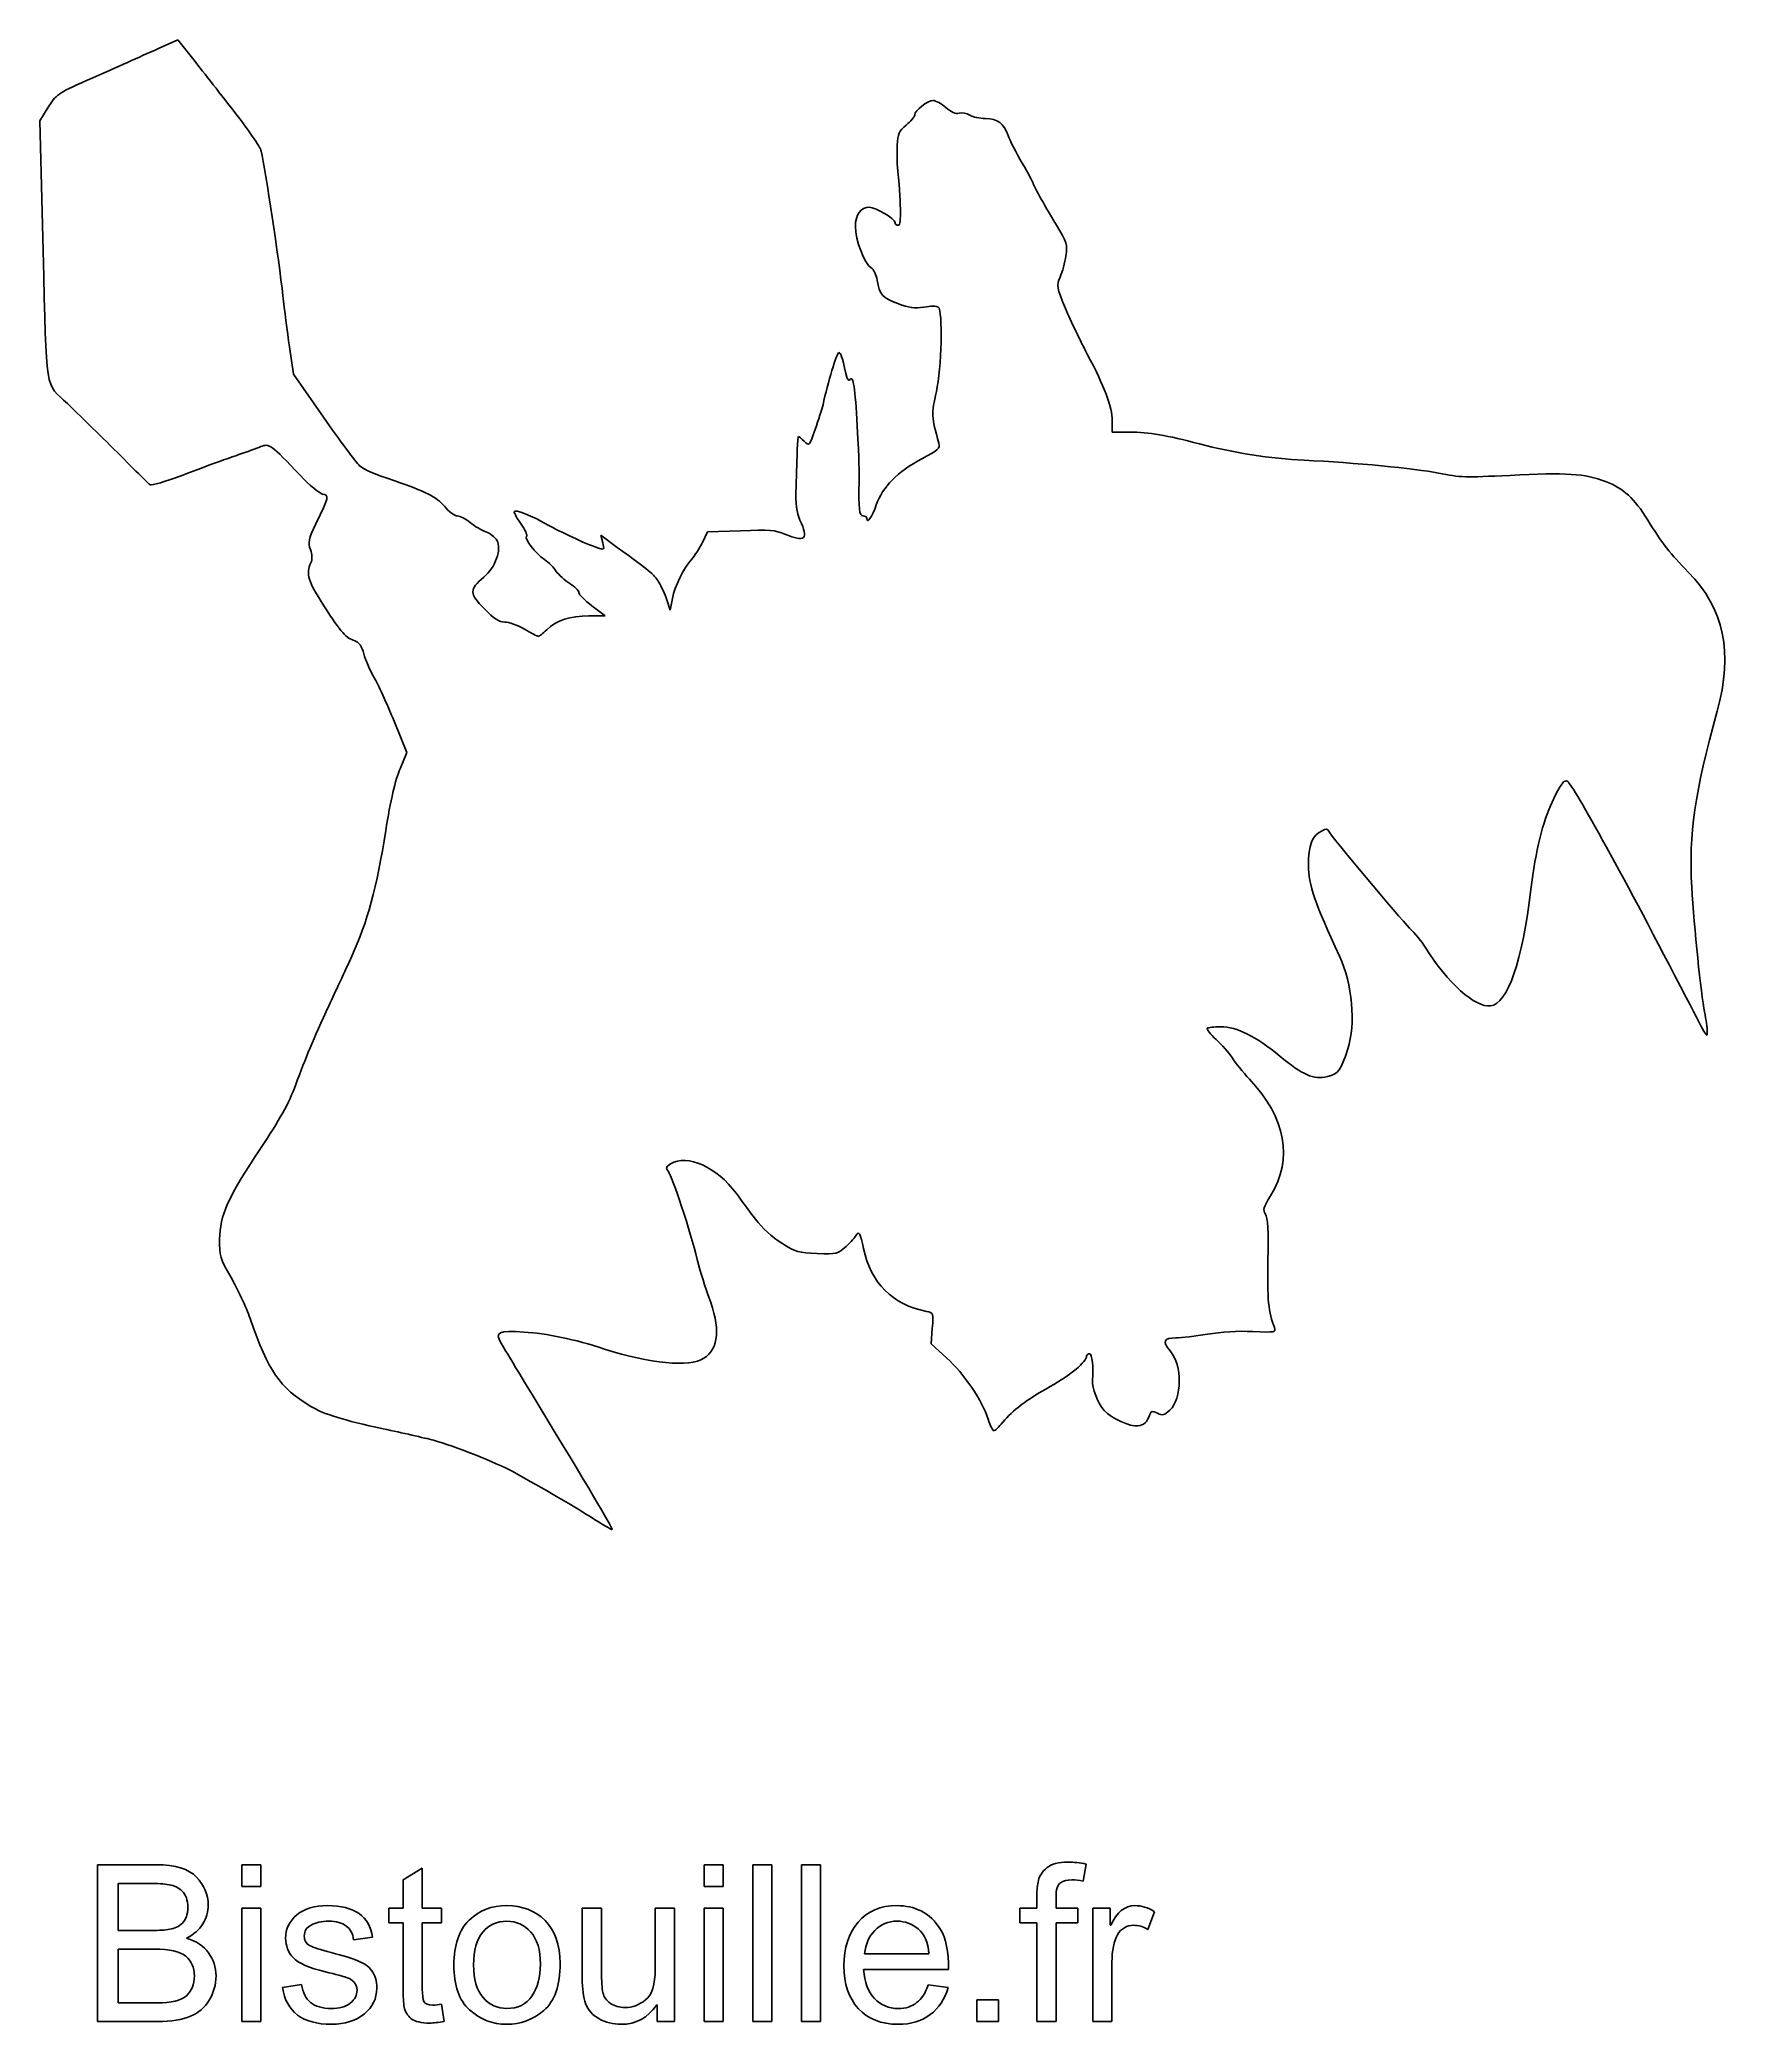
# Model space of a CAD drawing. Extents: x 20 to 577, y 41 to 694.
import ezdxf

# ---------------------------------------------------------------- set-up
doc = ezdxf.new("R2010")
doc.units = 0
doc.layers.get('0').update_dxf_attribs({"linetype": 'CONTINUOUS'})

msp = doc.modelspace()

# ---------------------------------------------------------------- linework, layer by layer
at = {"color": 7}
for p, q in [((58.96, 691.28), (65.12, 694.08)), ((65.12, 694.08), (69.92, 688)), ((19.68, 667.44), (22.16, 671.36)), ((20.8, 624.64), (19.68, 667.44)), ((101.84, 593.04), (103.12, 584.08)), ((103.12, 584.08), (113.04, 569.92)), ((372.48, 568.72), (372.48, 565.04)), ((372.48, 565.04), (378.24, 565.04)), ((204.88, 528.64), (204.24, 531.12)), ((204.24, 531.12), (209.68, 527.12)), ((237.68, 528.72), (239.36, 532.24)), ((239.36, 532.24), (250.24, 532.56)), ((226, 509.84), (227.12, 506.48)), ((227.12, 506.48), (227.84, 510.24)), ((200.32, 504.56), (205.68, 504.56)), ((205.68, 504.56), (201.36, 507.84)), ((140.48, 459.6), (136.24, 470)), ((138.24, 454.32), (140.48, 459.6)), ((312.88, 265.12), (313.28, 270.24)), ((318.08, 260.48), (312.88, 265.12)), ((200.8, 208.32), (200.8, 208.32)), ((38.72, 42.24), (38.72, 93.84)), ((38.72, 93.84), (58, 93.84)), ((86.16, 86.64), (86.16, 93.84)), ((86.16, 93.84), (92.48, 93.84)), ((92.48, 93.84), (92.48, 86.64)), ((139.2, 88.88), (145.52, 92.72)), ((145.52, 92.72), (145.52, 79.6)), ((238.24, 86.64), (238.24, 93.84)), ((238.24, 93.84), (244.56, 93.84)), ((244.56, 93.84), (244.56, 86.64)), ((254.24, 42.24), (254.24, 93.84)), ((254.24, 93.84), (260.56, 93.84)), ((260.56, 93.84), (260.56, 42.24)), ((270.24, 42.24), (270.24, 93.84)), ((270.24, 93.84), (276.56, 93.84)), ((276.56, 93.84), (276.56, 42.24)), ((363.92, 94.08), (362.96, 88.48)), ((363.92, 94.08), (363.92, 94.08)), ((55.84, 87.68), (45.52, 87.68)), ((45.52, 87.68), (45.52, 72.24)), ((92.48, 86.64), (86.16, 86.64)), ((92.48, 86.64), (92.48, 86.64)), ((139.2, 79.6), (139.2, 88.88)), ((244.56, 86.64), (238.24, 86.64)), ((244.56, 86.64), (244.56, 86.64)), ((86.16, 42.24), (86.16, 79.6)), ((86.16, 79.6), (92.48, 79.6)), ((92.48, 79.6), (92.48, 42.24)), ((134.56, 74.72), (134.56, 79.6)), ((134.56, 79.6), (139.2, 79.6)), ((145.52, 79.6), (151.84, 79.6)), ((151.84, 79.6), (151.84, 74.72)), ((173.36, 80.4), (173.36, 80.4)), ((198.16, 56.4), (198.16, 79.6)), ((198.16, 79.6), (204.48, 79.6)), ((204.48, 79.6), (204.48, 58.88)), ((222.16, 59.6), (222.16, 79.6)), ((222.16, 79.6), (228.48, 79.6)), ((228.48, 79.6), (228.48, 42.24)), ((238.24, 42.24), (238.24, 79.6)), ((238.24, 79.6), (244.56, 79.6)), ((244.56, 79.6), (244.56, 42.24)), ((342.08, 74.72), (342.08, 79.6)), ((342.08, 79.6), (347.68, 79.6)), ((347.68, 79.6), (347.68, 83.6)), ((354, 83.12), (354, 79.6)), ((354, 79.6), (361.2, 79.6)), ((361.2, 79.6), (361.2, 74.72)), ((366.08, 42.24), (366.08, 79.6)), ((366.08, 79.6), (371.84, 79.6)), ((371.84, 79.6), (371.84, 73.92)), ((386.4, 78.4), (384.24, 72.56)), ((386.4, 78.4), (386.4, 78.4)), ((45.52, 72.24), (56.72, 72.24)), ((45.52, 72.24), (45.52, 72.24)), ((139.2, 74.72), (134.56, 74.72)), ((139.2, 53.2), (139.2, 74.72)), ((151.84, 74.72), (145.52, 74.72)), ((145.52, 74.72), (145.52, 52.88)), ((347.68, 74.72), (342.08, 74.72)), ((347.68, 42.24), (347.68, 74.72)), ((361.2, 74.72), (354, 74.72)), ((354, 74.72), (354, 42.24)), ((371.84, 73.92), (372, 73.92)), ((57.44, 66.08), (45.52, 66.08)), ((45.52, 66.08), (45.52, 48.4)), ((68, 69.68), (68, 69.68)), ((129.2, 70), (122.96, 69.12)), ((122.96, 69.12), (122.96, 69.12)), ((318.64, 59.36), (290.72, 59.36)), ((291.04, 64.56), (312.16, 64.56)), ((312.16, 64.56), (312.16, 64.56)), ((318.64, 59.36), (318.64, 59.36)), ((372.4, 61.84), (372.4, 42.24)), ((99.6, 53.44), (105.84, 54.4)), ((311.92, 54.32), (318.48, 53.52)), ((45.52, 48.4), (58.32, 48.4)), ((45.52, 48.4), (45.52, 48.4)), ((151.84, 48), (152.72, 42.32)), ((173.36, 46.56), (173.36, 46.56)), ((222.8, 47.76), (222.64, 47.76)), ((222.8, 42.24), (222.8, 47.76)), ((327.92, 42.24), (327.92, 49.44)), ((327.92, 49.44), (335.12, 49.44)), ((335.12, 49.44), (335.12, 42.24)), ((58.4, 42.24), (38.72, 42.24)), ((92.48, 42.24), (86.16, 42.24)), ((92.48, 42.24), (92.48, 42.24)), ((152.72, 42.32), (152.72, 42.32)), ((228.48, 42.24), (222.8, 42.24)), ((228.48, 42.24), (228.48, 42.24)), ((244.56, 42.24), (238.24, 42.24)), ((244.56, 42.24), (244.56, 42.24)), ((260.56, 42.24), (254.24, 42.24)), ((260.56, 42.24), (260.56, 42.24)), ((276.56, 42.24), (270.24, 42.24)), ((276.56, 42.24), (276.56, 42.24)), ((335.12, 42.24), (327.92, 42.24)), ((335.12, 42.24), (335.12, 42.24)), ((354, 42.24), (347.68, 42.24)), ((372.4, 42.24), (366.08, 42.24))]:
    msp.add_line(p, q, dxfattribs=at)
for points in [[(35.12, 680.64), (46.56, 685.68), (51.68, 688), (58.96, 691.28)], [(69.92, 688), (72.56, 684.64), (78.56, 676.96), (83.36, 670.88)], [(22.16, 671.36), (25.36, 676.32), (25.28, 676.24), (35.12, 680.64)], [(307.52, 669.36), (307.52, 670.8), (311.68, 674.08), (313.6, 674.08)], [(313.6, 674.08), (314.4, 674.08), (316.32, 673.04), (317.76, 671.76)], [(83.36, 670.88), (88.08, 664.8), (92.24, 658.8), (92.56, 657.44)], [(301.76, 659.36), (301.92, 663.12), (302.32, 664.08), (304.72, 666)], [(304.72, 666), (306.24, 667.2), (307.52, 668.72), (307.52, 669.36)], [(317.76, 671.76), (319.6, 670.24), (320.96, 669.6), (322.16, 669.92)], [(322.16, 669.92), (323.04, 670.16), (324.64, 669.84), (325.68, 669.28)], [(325.68, 669.28), (326.64, 668.64), (328.96, 668.16), (330.8, 668.16)], [(330.8, 668.16), (334.72, 668.08), (336.88, 666.48), (338.24, 662.56)], [(301.76, 653.2), (301.68, 654.24), (301.68, 657.04), (301.76, 659.36)], [(338.24, 662.56), (338.8, 661.04), (340.8, 656.96), (342.88, 653.52)], [(92.56, 657.44), (94, 650.8), (98.32, 622.16), (99.68, 609.84)], [(302.16, 633.04), (303.2, 633.04), (303.04, 640.48), (301.76, 653.2)], [(342.88, 653.52), (344.88, 650.08), (346.48, 647.12), (346.48, 646.88)], [(346.48, 646.88), (346.48, 646.32), (349.6, 640.64), (354.16, 633.12)], [(288, 632.64), (288, 636.56), (289.76, 638.96), (292.64, 638.96)], [(292.64, 638.96), (294.64, 638.96), (301.04, 635.2), (301.04, 634)], [(301.04, 634), (301.04, 633.44), (301.52, 633.04), (302.16, 633.04)], [(293.2, 619.04), (291.04, 620.4), (288, 628.24), (288, 632.64)], [(354.16, 633.12), (357.52, 627.52), (357.84, 626.56), (357.28, 622.96)], [(28.8, 574.4), (21.36, 581.28), (22, 577.2), (20.8, 624.64)], [(357.28, 622.96), (356.96, 620.8), (356.08, 617.68), (355.36, 616)], [(295.2, 614.96), (294.88, 616.72), (294, 618.56), (293.2, 619.04)], [(302, 607.28), (296.88, 609.2), (295.92, 610.32), (295.2, 614.96)], [(355.36, 616), (354.16, 613.2), (354.24, 612.64), (357.12, 605.68)], [(99.68, 609.84), (100.16, 605.6), (101.12, 598), (101.84, 593.04)], [(310.56, 606.16), (307.36, 605.68), (305.68, 605.92), (302, 607.28)], [(315.28, 606.16), (314.8, 606.48), (312.72, 606.48), (310.56, 606.16)], [(314.64, 578.32), (316.4, 585.92), (316.8, 604.96), (315.28, 606.16)], [(357.12, 605.68), (358.8, 601.6), (362.08, 594.8), (364.4, 590.48)], [(277.36, 574), (278.88, 581.2), (281.92, 591.2), (282.56, 591.2)], [(282.56, 591.2), (283.2, 591.2), (283.6, 590), (284.88, 584.24)], [(364.4, 590.48), (369.84, 580.24), (372.48, 573.28), (372.48, 568.72)], [(284.88, 584.24), (285.28, 582.4), (285.76, 581.68), (286.24, 582.32)], [(286.24, 582.32), (287.28, 583.76), (287.92, 579.6), (288.64, 566.96)], [(44.08, 559.44), (37.92, 565.6), (30.96, 572.32), (28.8, 574.4)], [(315.44, 561.36), (313.04, 570.08), (312.96, 571.04), (314.64, 578.32)], [(113.04, 569.92), (118.48, 562.16), (123.76, 555.04), (124.8, 554.08)], [(274.8, 565.92), (275.84, 568.96), (277.04, 572.56), (277.36, 574)], [(105.44, 550.72), (95.68, 561.04), (95.28, 561.36), (92.4, 560.24)], [(268.88, 559.28), (268.96, 561.68), (269.12, 563.6), (269.28, 563.6)], [(269.28, 563.6), (269.44, 563.6), (270.32, 562.88), (271.2, 562)], [(271.2, 562), (272.8, 560.4), (272.88, 560.48), (274.8, 565.92)], [(288.64, 566.96), (289.2, 554.72), (289.28, 552.56), (289.2, 548.64)], [(309.84, 556.24), (315.28, 559.12), (315.92, 559.68), (315.44, 561.36)], [(378.24, 565.04), (384.56, 565.04), (390.32, 564), (401.2, 561.12)], [(56, 547.68), (55.6, 548), (50.24, 553.28), (44.08, 559.44)], [(85.2, 557.6), (79.52, 555.68), (79.12, 555.52), (66.72, 550.88)], [(92.4, 560.24), (91.04, 559.68), (87.76, 558.48), (85.2, 557.6)], [(268.48, 547.12), (268.64, 551.44), (268.8, 556.96), (268.88, 559.28)], [(294.88, 541.12), (296.88, 546.96), (302, 552.08), (309.84, 556.24)], [(401.2, 561.12), (412, 558.24), (424.88, 556.24), (435.6, 555.76)], [(435.6, 555.76), (452.4, 554.96), (471.92, 553.12), (479.84, 551.52)], [(66.72, 550.88), (61.2, 548.8), (56.32, 547.36), (56, 547.68)], [(112.72, 544.64), (111.68, 544.88), (108.48, 547.6), (105.44, 550.72)], [(124.8, 554.08), (126.72, 552.48), (129.2, 551.44), (136.48, 548.96)], [(136.48, 548.96), (146.32, 545.68), (150.24, 543.68), (152.8, 540.64)], [(289.2, 548.64), (289.04, 540), (289.28, 537.44), (290.48, 537.44)], [(479.84, 551.52), (487.04, 550.08), (488.48, 550.08), (503.28, 550.8)], [(503.28, 550.8), (521.84, 551.76), (528, 551.36), (534.72, 548.8)], [(534.72, 548.8), (540.88, 546.4), (544.16, 543.36), (548.64, 536.08)], [(110.56, 534.88), (114.88, 543.76), (114.96, 544.24), (112.72, 544.64)], [(269.76, 536.08), (268.64, 538.48), (268.32, 541.28), (268.48, 547.12)], [(152.8, 540.64), (154.24, 538.88), (156.16, 537.44), (157.04, 537.44)], [(157.04, 537.44), (157.92, 537.44), (159.84, 536.48), (161.28, 535.28)], [(161.28, 535.28), (162.72, 534.08), (165.04, 532.72), (166.4, 532.24)], [(175.76, 538.8), (175.76, 539.92), (181.52, 537.6), (187.6, 534.08)], [(178.08, 534.72), (176.8, 536.48), (175.76, 538.32), (175.76, 538.8)], [(264.8, 531.44), (271.52, 528.72), (272.72, 529.84), (269.76, 536.08)], [(290.48, 537.44), (291.2, 537.44), (291.76, 537.12), (291.76, 536.64)], [(291.76, 536.64), (291.76, 534.64), (293.52, 537.12), (294.88, 541.12)], [(548.64, 536.08), (553.12, 528.8), (556.24, 524.8), (562, 518.96)], [(108.72, 526.4), (107.84, 528.64), (108.16, 529.84), (110.56, 534.88)], [(170.08, 529.44), (171.76, 526.48), (169.6, 520.56), (165.76, 517.28)], [(166.4, 532.24), (167.84, 531.76), (169.44, 530.48), (170.08, 529.44)], [(179.84, 530.72), (180.16, 531.12), (179.36, 532.88), (178.08, 534.72)], [(185.76, 523.12), (182.56, 525.28), (179.12, 529.76), (179.84, 530.72)], [(187.6, 534.08), (191.92, 531.68), (200.56, 527.76), (203.84, 526.72)], [(234.16, 523.2), (235.12, 524.32), (236.72, 526.8), (237.68, 528.72)], [(250.24, 532.56), (259.92, 532.96), (261.6, 532.8), (264.8, 531.44)], [(108.88, 522), (109.44, 523.2), (109.36, 524.8), (108.72, 526.4)], [(189.6, 519.2), (188.88, 520.4), (187.12, 522.16), (185.76, 523.12)], [(203.84, 526.72), (205.36, 526.32), (205.52, 526.56), (204.88, 528.64)], [(209.68, 527.12), (220.24, 519.52), (221.68, 518.32), (223.28, 515.76)], [(227.84, 510.24), (228.64, 514.48), (231.36, 520.08), (234.16, 523.2)], [(113.2, 507.84), (108, 515.84), (107.2, 518.48), (108.88, 522)], [(165.76, 517.28), (160.96, 513.2), (160.96, 512), (165.92, 506.96)], [(194.08, 515.2), (192.4, 516.24), (190.4, 518.08), (189.6, 519.2)], [(223.28, 515.76), (224.16, 514.32), (225.36, 511.68), (226, 509.84)], [(562, 518.96), (573.84, 506.88), (576.8, 492.64), (571.52, 473.2)], [(197.04, 512.24), (197.04, 512.88), (195.68, 514.24), (194.08, 515.2)], [(201.36, 507.84), (199.04, 509.6), (197.04, 511.6), (197.04, 512.24)], [(123.36, 496.4), (120.48, 497.2), (118.96, 498.96), (113.2, 507.84)], [(165.92, 506.96), (169.2, 503.6), (170.8, 502.56), (172.64, 502.56)], [(186.48, 500), (189.68, 503.12), (194.24, 504.56), (200.32, 504.56)], [(126.32, 492.08), (125.6, 494.64), (124.64, 495.92), (123.36, 496.4)], [(172.64, 502.56), (173.92, 502.56), (176.8, 501.52), (179.12, 500.24)], [(179.12, 500.24), (181.36, 498.88), (183.44, 497.84), (183.68, 497.84)], [(183.68, 497.84), (184, 497.84), (185.2, 498.8), (186.48, 500)], [(129.68, 484.32), (128.4, 486.56), (126.88, 490), (126.32, 492.08)], [(136.24, 470), (133.92, 475.68), (130.96, 482.16), (129.68, 484.32)], [(571.52, 473.2), (564, 446.08), (562.16, 433.04), (563.12, 415.36)], [(133.52, 434), (135.04, 443.6), (136.72, 450.88), (138.24, 454.32)], [(522.32, 450.08), (521.12, 450.88), (520.24, 449.68), (517.2, 443.36)], [(561.28, 379.12), (541.44, 417.52), (524.24, 448.8), (522.32, 450.08)], [(517.2, 443.36), (514.08, 436.88), (511.84, 427.52), (510.24, 414.64)], [(122.32, 392.64), (127.44, 403.6), (130.56, 415.2), (133.52, 434)], [(441.52, 433.92), (438.24, 432.4), (436.96, 429.2), (437.04, 422.48)], [(443.68, 433.84), (443.36, 434.56), (442.8, 434.56), (441.52, 433.92)], [(470.32, 401.92), (467.04, 405.12), (444.32, 432.32), (443.68, 433.84)], [(437.04, 422.48), (437.12, 416), (439.2, 410), (447.28, 392.64)], [(510.24, 414.64), (507.44, 390.96), (502.56, 376.96), (496.96, 376.32)], [(563.12, 415.36), (563.92, 402.16), (566.16, 380.16), (567.36, 374.32)], [(475.44, 395.6), (474.32, 397.44), (472, 400.24), (470.32, 401.92)], [(114.88, 376.56), (116.8, 380.64), (120.16, 387.84), (122.32, 392.64)], [(447.28, 392.64), (451.52, 383.68), (452.64, 370.24), (450, 362.16)], [(496.96, 376.32), (491.92, 375.68), (482.88, 383.76), (475.44, 395.6)], [(568.24, 367.92), (568.16, 365.68), (568.64, 364.96), (561.28, 379.12)], [(103.92, 350.4), (107.2, 359.36), (109.6, 365.12), (114.88, 376.56)], [(567.36, 374.32), (567.84, 371.84), (568.24, 368.96), (568.24, 367.92)], [(403.76, 368.96), (403.44, 368.72), (404.72, 367.04), (406.64, 365.28)], [(408.16, 369.44), (406, 369.44), (404.08, 369.2), (403.76, 368.96)], [(427.6, 359.76), (419.84, 366.24), (413.44, 369.44), (408.16, 369.44)], [(406.64, 365.28), (408.56, 363.52), (410.96, 360.8), (411.92, 359.28)], [(411.92, 359.28), (412.96, 357.68), (415.52, 354.48), (417.6, 352.24)], [(443.28, 353.04), (438.64, 352), (435.12, 353.6), (427.6, 359.76)], [(450, 362.16), (447.76, 355.12), (446.8, 353.84), (443.28, 353.04)], [(92.32, 329.36), (98.64, 338.88), (101.68, 344.32), (103.92, 350.4)], [(417.6, 352.24), (429.68, 339.36), (432.08, 326.16), (424.56, 313.84)], [(78.88, 299.6), (78.96, 307.52), (81.52, 313.2), (92.32, 329.36)], [(248.88, 314.56), (242.24, 323.44), (232.88, 327.68), (227.2, 324.32)], [(227.2, 324.32), (225.68, 323.44), (225.6, 322.96), (226.48, 321.84)], [(226.48, 321.84), (227.84, 320), (233.6, 302.56), (236, 292.88)], [(255.12, 306.16), (253.2, 308.72), (250.4, 312.48), (248.88, 314.56)], [(424.56, 313.84), (422.24, 310.16), (422, 309.12), (422.88, 307.84)], [(422.88, 307.84), (423.68, 306.8), (423.92, 302.16), (423.68, 292.56)], [(263.76, 298.32), (260.56, 300.24), (257.36, 303.28), (255.12, 306.16)], [(288.24, 300.88), (288, 300.32), (286.48, 298.64), (284.96, 297.2)], [(290.72, 296.48), (289.76, 301.28), (289.04, 302.56), (288.24, 300.88)], [(82.64, 286.96), (79.04, 293.2), (78.72, 294.08), (78.88, 299.6)], [(275.44, 294.88), (269.28, 295.12), (268.4, 295.36), (263.76, 298.32)], [(284.96, 297.2), (282.08, 294.64), (282.08, 294.64), (275.44, 294.88)], [(311.36, 275.84), (300.24, 278), (292.96, 285.28), (290.72, 296.48)], [(236, 292.88), (237.04, 288.8), (238.72, 283.28), (239.76, 280.56)], [(423.68, 292.56), (423.44, 280.16), (423.92, 275.36), (425.84, 270.48)], [(88.88, 273.52), (87.6, 277.2), (84.8, 283.2), (82.64, 286.96)], [(239.76, 280.56), (243.68, 270.56), (243.12, 263.52), (238.16, 260.4)], [(313.28, 270.24), (313.76, 275.28), (313.68, 275.36), (311.36, 275.84)], [(108.88, 244.56), (98.48, 250.96), (95.04, 255.84), (88.88, 273.52)], [(178.96, 269.04), (170.72, 269.6), (169.36, 268.96), (171.36, 265.52)], [(205.52, 263.44), (195.52, 266.72), (186.48, 268.56), (178.96, 269.04)], [(403.84, 268.32), (399.92, 267.68), (395.2, 267.12), (393.44, 267.12)], [(418.72, 269.2), (413.76, 269.44), (408.4, 269.12), (403.84, 268.32)], [(425.84, 270.48), (426.4, 268.96), (426.16, 268.88), (418.72, 269.2)], [(171.36, 265.52), (172.16, 264.16), (178.72, 253.28), (186, 241.36)], [(238.16, 260.4), (233.44, 257.44), (220.48, 258.64), (205.52, 263.44)], [(364.08, 261.12), (364.08, 259.36), (358.8, 254.88), (352.08, 251.12)], [(365.04, 261.92), (364.56, 261.92), (364.08, 261.52), (364.08, 261.12)], [(366, 253.2), (366.4, 257.2), (365.92, 261.92), (365.04, 261.92)], [(393.44, 267.12), (389.44, 267.12), (388.96, 266), (391.52, 262.88)], [(391.52, 262.88), (395.6, 258.08), (395.52, 247.12), (391.44, 243.36)], [(331.68, 240.4), (329.76, 246.48), (323.76, 255.36), (318.08, 260.48)], [(352.08, 251.12), (344.08, 246.56), (339.92, 243.44), (336.48, 239.36)], [(369.84, 243.2), (367.76, 245.52), (365.76, 250.72), (366, 253.2)], [(132.72, 237.2), (119.36, 240.08), (113.2, 242), (108.88, 244.56)], [(380.96, 238.16), (378.4, 237.84), (372.24, 240.64), (369.84, 243.2)], [(384.88, 241.92), (383.92, 239.36), (382.88, 238.4), (380.96, 238.16)], [(387.36, 242.32), (385.68, 243.12), (385.36, 243.12), (384.88, 241.92)], [(391.44, 243.36), (389.52, 241.6), (389.04, 241.52), (387.36, 242.32)], [(149.28, 233.44), (146.24, 234.24), (138.8, 235.92), (132.72, 237.2)], [(186, 241.36), (202.48, 214.16), (208.32, 204.24), (208, 204.08)], [(333.52, 236.56), (333.2, 236.56), (332.4, 238.24), (331.68, 240.4)], [(336.48, 239.36), (335.2, 237.76), (333.92, 236.56), (333.52, 236.56)], [(175.28, 223.12), (169.92, 226.08), (155.84, 231.68), (149.28, 233.44)], [(200.8, 208.32), (194.56, 212.24), (185.84, 217.28), (175.28, 223.12)], [(208, 204.08), (207.84, 204), (204.64, 205.84), (200.8, 208.32)], [(58, 93.84), (64.32, 93.84), (68.72, 92.48), (71.28, 89.76)], [(348.24, 88.72), (348.56, 90.24), (349.52, 91.6), (351.04, 92.88)], [(351.04, 92.88), (352.48, 94.08), (354.8, 94.72), (358, 94.72)], [(358, 94.72), (359.84, 94.72), (361.84, 94.48), (363.92, 94.08)], [(62.24, 87.28), (60.56, 87.6), (58.4, 87.68), (55.84, 87.68)], [(66.56, 85.2), (65.36, 86.32), (63.92, 87.04), (62.24, 87.28)], [(68.4, 79.76), (68.4, 82.24), (67.76, 84), (66.56, 85.2)], [(71.28, 89.76), (73.84, 87.04), (75.12, 84), (75.12, 80.64)], [(347.68, 83.6), (347.68, 85.52), (347.84, 87.2), (348.24, 88.72)], [(355.44, 87.92), (354.48, 87.28), (354, 85.68), (354, 83.12)], [(359.2, 88.88), (357.68, 88.88), (356.4, 88.56), (355.44, 87.92)], [(362.96, 88.48), (361.68, 88.72), (360.4, 88.88), (359.2, 88.88)], [(66.64, 74.64), (67.76, 75.76), (68.4, 77.44), (68.4, 79.76)], [(75.12, 80.64), (75.12, 78.4), (74.48, 76.32), (73.36, 74.4)], [(104.32, 77.36), (106.8, 79.44), (110.16, 80.4), (114.32, 80.4)], [(114.32, 80.4), (118.8, 80.4), (122.24, 79.52), (124.72, 77.76)], [(160.96, 75.6), (164.24, 78.8), (168.4, 80.4), (173.36, 80.4)], [(173.36, 80.4), (178.4, 80.4), (182.56, 78.8), (185.92, 75.52)], [(288.88, 74.96), (291.92, 78.56), (296.24, 80.4), (301.76, 80.4)], [(301.76, 80.4), (304.48, 80.4), (307.12, 79.84), (309.6, 78.64)], [(309.6, 78.64), (312.16, 77.44), (314.24, 75.36), (316, 72.56)], [(372, 73.92), (374, 78.24), (376.64, 80.4), (379.92, 80.4)], [(379.92, 80.4), (382.08, 80.4), (384.24, 79.76), (386.4, 78.4)], [(56.72, 72.24), (58.96, 72.24), (60.88, 72.32), (62.48, 72.64)], [(62.48, 72.64), (64, 72.88), (65.44, 73.52), (66.64, 74.64)], [(73.36, 74.4), (72.16, 72.48), (70.4, 70.96), (68, 69.68)], [(100.56, 69.68), (100.56, 72.8), (101.84, 75.36), (104.32, 77.36)], [(108.96, 74), (107.44, 73.2), (106.72, 72), (106.72, 70.4)], [(114.8, 75.28), (112.4, 75.28), (110.4, 74.8), (108.96, 74)], [(120.48, 73.68), (119.12, 74.72), (117.28, 75.28), (114.8, 75.28)], [(122.96, 69.12), (122.72, 71.2), (121.92, 72.72), (120.48, 73.68)], [(124.72, 77.76), (127.2, 76.08), (128.72, 73.44), (129.2, 70)], [(155.92, 60.88), (155.92, 67.44), (157.6, 72.32), (160.96, 75.6)], [(173.36, 75.28), (170.16, 75.28), (167.52, 74.08), (165.44, 71.68)], [(181.2, 71.68), (179.12, 74.08), (176.48, 75.28), (173.36, 75.28)], [(185.92, 75.52), (189.2, 72.24), (190.88, 67.52), (190.88, 61.52)], [(284.24, 60.64), (284.24, 66.48), (285.76, 71.28), (288.88, 74.96)], [(294.4, 72.24), (292.48, 70.24), (291.36, 67.68), (291.04, 64.56)], [(301.76, 75.28), (298.8, 75.28), (296.32, 74.24), (294.4, 72.24)], [(308.64, 72.72), (306.56, 74.4), (304.24, 75.28), (301.76, 75.28)], [(312.16, 64.56), (311.92, 68.32), (310.72, 71.04), (308.64, 72.72)], [(316, 72.56), (317.76, 69.68), (318.64, 65.28), (318.64, 59.36)], [(379.6, 73.92), (377.28, 73.92), (375.44, 72.88), (374.24, 70.8)], [(384.24, 72.56), (382.64, 73.52), (381.12, 73.92), (379.6, 73.92)], [(67.76, 63.76), (65.84, 65.36), (62.4, 66.08), (57.44, 66.08)], [(68, 69.68), (71.2, 68.72), (73.6, 67.12), (75.2, 64.88)], [(103.12, 63.2), (101.44, 65.04), (100.56, 67.2), (100.56, 69.68)], [(106.72, 70.4), (106.72, 68.96), (107.28, 67.92), (108.48, 67.28)], [(108.48, 67.28), (109.68, 66.64), (112, 65.84), (115.52, 64.96)], [(165.44, 71.68), (163.44, 69.28), (162.4, 65.68), (162.4, 60.88)], [(184.4, 61.12), (184.4, 65.84), (183.36, 69.36), (181.2, 71.68)], [(374.24, 70.8), (373.04, 68.64), (372.4, 65.68), (372.4, 61.84)], [(70.56, 57.28), (70.56, 60), (69.6, 62.24), (67.76, 63.76)], [(75.2, 64.88), (76.88, 62.64), (77.68, 60.16), (77.68, 57.28)], [(113.68, 58.64), (108.32, 59.92), (104.88, 61.44), (103.12, 63.2)], [(115.52, 64.96), (119.44, 63.92), (122.4, 63.04), (124.32, 62.24)], [(124.32, 62.24), (126.32, 61.52), (127.84, 60.4), (128.88, 59.04)], [(128.88, 59.04), (130, 57.6), (130.56, 55.68), (130.56, 53.2)], [(161.12, 46.08), (157.6, 49.2), (155.92, 54.16), (155.92, 60.88)], [(162.4, 60.88), (162.4, 56.16), (163.44, 52.64), (165.52, 50.16)], [(181.6, 50.64), (183.44, 53.28), (184.4, 56.8), (184.4, 61.12)], [(190.88, 61.52), (190.88, 54.16), (189.12, 48.96), (185.52, 45.92)], [(204.48, 58.88), (204.48, 55.6), (204.64, 53.2), (204.96, 51.76)], [(218.96, 49.36), (221.12, 51.04), (222.16, 54.4), (222.16, 59.6)], [(288.96, 46.56), (285.84, 50), (284.24, 54.64), (284.24, 60.64)], [(290.72, 59.36), (290.96, 55.2), (292.16, 52.08), (294.24, 49.84)], [(67.92, 50.72), (69.68, 52.32), (70.56, 54.48), (70.56, 57.28)], [(77.68, 57.28), (77.68, 54.4), (76.88, 51.68), (75.44, 49.28)], [(104.48, 44.4), (101.84, 46.4), (100.16, 49.44), (99.6, 53.44)], [(105.84, 54.4), (106.24, 51.76), (107.2, 49.84), (108.8, 48.56)], [(120.48, 56.8), (119.52, 57.12), (117.2, 57.76), (113.68, 58.64)], [(123.04, 55.28), (122.4, 55.92), (121.52, 56.48), (120.48, 56.8)], [(121.84, 48.32), (123.36, 49.52), (124.08, 50.88), (124.08, 52.56)], [(124.08, 52.56), (124.08, 53.68), (123.76, 54.56), (123.04, 55.28)], [(130.56, 53.2), (130.56, 49.84), (129.2, 47.04), (126.48, 44.8)], [(139.6, 46.96), (139.36, 48.48), (139.2, 50.56), (139.2, 53.2)], [(145.52, 52.88), (145.52, 50.96), (145.76, 49.68), (146.08, 48.88)], [(199.28, 48.16), (198.56, 50.32), (198.16, 53.04), (198.16, 56.4)], [(308.16, 48.48), (309.84, 49.76), (311.12, 51.68), (311.92, 54.32)], [(318.48, 53.52), (317.44, 49.6), (315.44, 46.64), (312.64, 44.56)], [(58.32, 48.4), (62.96, 48.4), (66.16, 49.2), (67.92, 50.72)], [(75.44, 49.28), (74, 46.88), (71.92, 45.12), (69.28, 44)], [(108.8, 48.56), (110.4, 47.28), (112.64, 46.56), (115.52, 46.56)], [(115.52, 46.56), (118.24, 46.56), (120.4, 47.2), (121.84, 48.32)], [(141.92, 43.2), (140.64, 44.24), (139.92, 45.44), (139.6, 46.96)], [(146.08, 48.88), (146.48, 48.08), (147.44, 47.68), (149.04, 47.68)], [(149.04, 47.68), (149.92, 47.68), (150.88, 47.76), (151.84, 48)], [(173.36, 41.36), (168.64, 41.36), (164.56, 42.96), (161.12, 46.08)], [(165.52, 50.16), (167.6, 47.76), (170.24, 46.56), (173.36, 46.56)], [(173.36, 46.56), (176.96, 46.56), (179.76, 47.92), (181.6, 50.64)], [(185.52, 45.92), (181.92, 42.88), (177.84, 41.36), (173.36, 41.36)], [(203.68, 43.2), (201.52, 44.4), (200, 46.08), (199.28, 48.16)], [(204.96, 51.76), (205.28, 50.4), (206.08, 49.2), (207.44, 48.24)], [(207.44, 48.24), (208.8, 47.36), (210.4, 46.88), (212.24, 46.88)], [(222.64, 47.76), (219.76, 43.52), (215.84, 41.36), (210.96, 41.36)], [(212.24, 46.88), (214.64, 46.88), (216.88, 47.68), (218.96, 49.36)], [(302.08, 41.36), (296.48, 41.36), (292.16, 43.12), (288.96, 46.56)], [(294.24, 49.84), (296.32, 47.68), (298.96, 46.56), (302.08, 46.56)], [(302.08, 46.56), (304.56, 46.56), (306.56, 47.2), (308.16, 48.48)], [(69.28, 44), (66.64, 42.8), (62.96, 42.24), (58.4, 42.24)], [(115.6, 41.36), (110.88, 41.36), (107.12, 42.4), (104.48, 44.4)], [(126.48, 44.8), (123.76, 42.56), (120.16, 41.36), (115.6, 41.36)], [(148, 41.76), (145.2, 41.76), (143.2, 42.24), (141.92, 43.2)], [(152.72, 42.32), (150.88, 42), (149.28, 41.76), (148, 41.76)], [(210.96, 41.36), (208.32, 41.36), (205.92, 42), (203.68, 43.2)], [(312.64, 44.56), (309.84, 42.4), (306.32, 41.36), (302.08, 41.36)]]:
    msp.add_open_spline(points, degree=3, dxfattribs=at)

doc.saveas('drawing.dxf')
